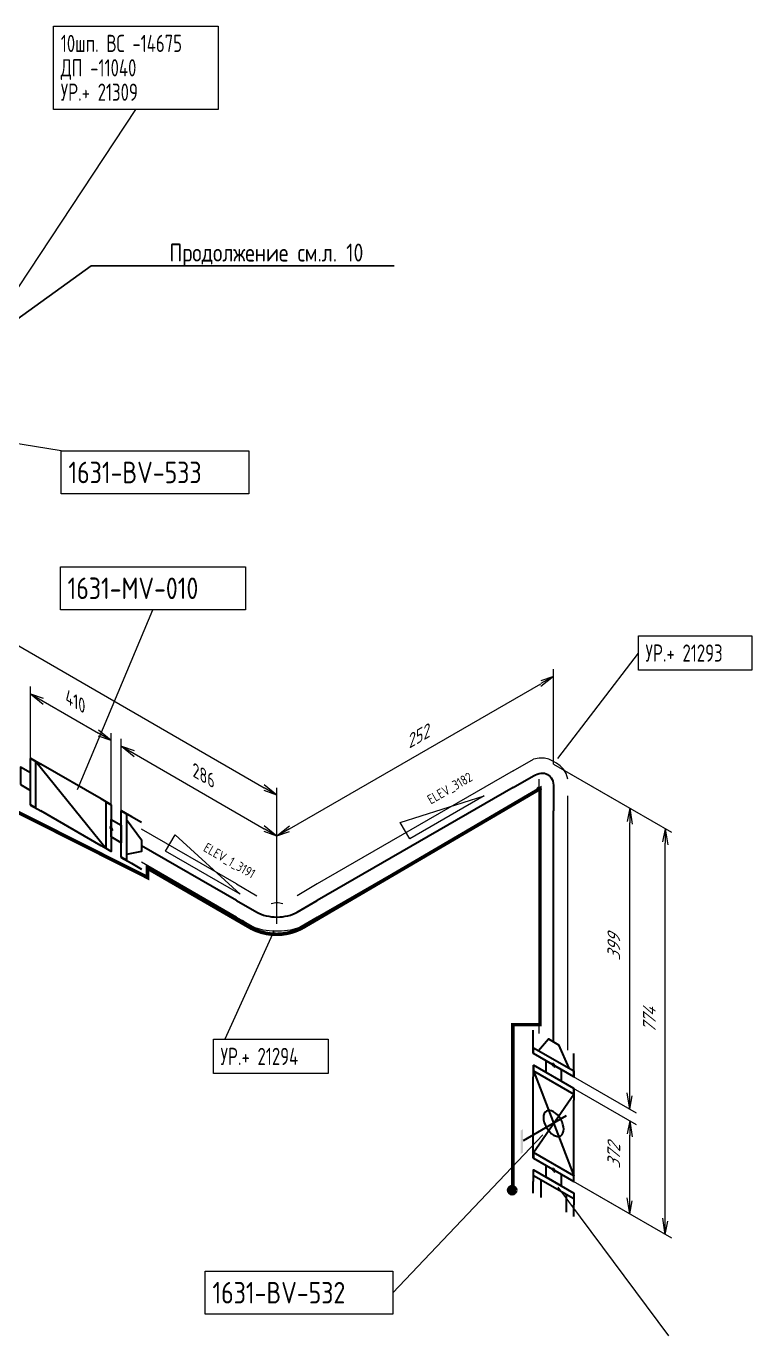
# Model space of a CAD drawing. Header units: millimetres. Extents: x 10051 to 26505, y 4675 to 5194.
# Drawn here: x 14214.7 to 14315.9, y 4829.5 to 5012.1 of the extents above; entities that cross this region are included whole.
import ezdxf
from ezdxf import colors
from ezdxf.entities.mleader import LeaderData, LeaderLine
from ezdxf.enums import TextEntityAlignment as Align
from ezdxf.math import Vec2, Vec3

# ---------------------------------------------------------------- set-up
doc = ezdxf.new("R2010")
doc.units = ezdxf.units.MM
doc.layers.get('0').update_dxf_attribs({"lineweight": 15})
for name, color, linetype, lineweight in [('--TEXT--', 150, 'Continuous', 25), ('_НС', 1, 'Continuous', 30), ('подложка', 252, 'Continuous', 9), ('Построение', 7, 'Continuous', 30), ('СН', 1, 'Continuous', 50)]:
    doc.layers.add(name, color=color, linetype=linetype, lineweight=lineweight)
doc.styles.add('GOST_2.304', font='CS_Gost2304.shx', dxfattribs={"height": 2.5})
doc.styles.add('Style-CS_Gost2304', font='CS_Gost2304.shx')

# ---------------------------------------------------------------- blocks, each defined once
blk = doc.blocks.new('TerminatorOpen_0.4')
at = {"color": 0, "linetype": 'ByBlock', "lineweight": -2}
for q in [(-1, 0.2), (-1, 0), (-1, -0.2)]:
    blk.add_line((0, 0), q, dxfattribs=at)
blk = doc.blocks.new('*U5')
at = {"layer": 'СН'}
blk.add_hatch(color=256, dxfattribs=at).paths.add_polyline_path([(0.5, 0, 1), (-0.5, 0, 1)])
blk.add_circle((0, 0), 0.5, dxfattribs=at)
blk = doc.blocks.new('_DotSmall')
at = {"color": 0, "linetype": 'ByBlock', "const_width": 0.5}
blk.add_lwpolyline([(-0.0625, 0, 1), (0.0625, 0, 1)], format="xyb", close=True, dxfattribs=at)

msp = doc.modelspace()

# ---------------------------------------------------------------- hatches: boundary and pattern name
at = {"layer": 'подложка', "extrusion": (0.707107, -0.408248, 0.57735)}
h = msp.add_hatch(color=256, dxfattribs=at)
edge = h.paths.add_edge_path()
edge.add_arc((11389.96, -5554.3), 1, -45, 315)
at = {"layer": 'подложка', "extrusion": (-0.707107, -0.408248, 0.57735)}
h = msp.add_hatch(color=256, dxfattribs=at)
edge = h.paths.add_edge_path()
edge.add_arc((2898.27, 8722.69), 1, -45, 315)
h = msp.add_hatch(color=256, dxfattribs=at)
edge = h.paths.add_edge_path()
edge.add_arc((2887.03, 8722.69), 1, 45, 405)
at = {"layer": 'подложка', "extrusion": (0.707107, -0.408248, 0.57735)}
h = msp.add_hatch(color=256, dxfattribs=at)
edge = h.paths.add_edge_path()
edge.add_arc((11362.66, -5526.99), 1, -45, 315)
at = {"layer": 'Построение', "ltscale": 0.3, "extrusion": (-0.707107, -0.408248, 0.57735)}
h = msp.add_hatch(color=256, dxfattribs=at)
edge = h.paths.add_edge_path()
edge.add_arc((2863.94, 8699.6), 1.99, 45, 405)
h = msp.add_hatch(color=256, dxfattribs=at)
edge = h.paths.add_edge_path()
edge.add_arc((2873.77, 8709.44), 1, 45, 405)
h = msp.add_hatch(color=256, dxfattribs=at)
edge = h.paths.add_edge_path()
edge.add_arc((2926.16, 8694.79), 1, -45, 315)

# ---------------------------------------------------------------- linework, layer by layer
at = {"layer": '_НС', "linetype": 'Continuous', "lineweight": 30, "const_width": 0.5}
msp.add_lwpolyline([(14197.67, 4914.7), (14208.79, 4908.25), (14208.79, 4904.9), (14231.65, 4893.38), (14231.65, 4894.68), (14245.47, 4886.68, 0.273375), (14253.23, 4886.37), (14286.34, 4905.77), (14286.34, 4872.87), (14282.57, 4872.87), (14282.57, 4849.41)], format="xyb", dxfattribs=at)
at = {"layer": 'подложка'}
for p, q in [((14205.58, 4963.41, 129.06), (14230.03, 5000.46, 129.06)), ((14205.58, 4963.41, 129.06), (14230.03, 5000.46, 129.06)), ((14197.36, 4956.54, 137.09), (14219.63, 4952.89, 137.09)), ((14197.36, 4956.54, 137.09), (14219.63, 4952.89, 137.09)), ((14221.88, 4905.63, 212.61), (14232.4, 4930.7, 212.61)), ((14221.88, 4905.63, 212.61), (14232.4, 4930.7, 212.61)), ((14288.84, 4909.97, 204.58), (14300.05, 4924.67, 204.58)), ((14288.84, 4909.97, 204.58), (14300.05, 4924.67, 204.58)), ((14249.28, 4886.01, 236.05), (14242.43, 4870.83, 236.05)), ((14249.28, 4886.01, 236.05), (14242.43, 4870.83, 236.05)), ((14286.73, 4857.53, 169.18), (14265.85, 4835.5, 169.18)), ((14286.73, 4857.53, 169.18), (14265.85, 4835.5, 169.18)), ((14288.83, 4850.2, 163.45), (14304.25, 4829.49, 163.45)), ((14288.83, 4850.2, 163.45), (14304.25, 4829.49, 163.45))]:
    msp.add_line(p, q, dxfattribs=at)
at = {"layer": 'подложка', "extrusion": (-0.707107, -0.408248, 0.57735)}
for p, q in [((14157.99, 4957.83, 173.88), (14247.92, 4905.9, 247.31)), ((14215.36, 4906.74, 208.02), (14215.36, 4920.01, 217.41)), ((14217.13, 4917.97, 218.13), (14224.83, 4913.52, 224.42)), ((14226.6, 4900.25, 217.2), (14226.6, 4913.52, 226.58)), ((14228, 4899.44, 218.35), (14228, 4912.71, 227.73)), ((14229.77, 4910.67, 228.45), (14247.92, 4900.19, 243.27)), ((14288.23, 4909.17, 204.58), (14299.72, 4902.54, 213.97)), ((14288.23, 4909.17, 204.58), (14304.67, 4899.68, 218.01)), ((14249.69, 4886.92, 236.05), (14249.69, 4905.9, 249.48)), ((14249.69, 4886.92, 236.05), (14249.69, 4900.19, 245.44)), ((14298.84, 4863.14, 185.02), (14298.84, 4901.01, 211.8)), ((14303.79, 4845.68, 178.74), (14303.79, 4898.15, 215.84)), ((14288.23, 4867.23, 174.92), (14299.72, 4860.59, 184.3)), ((14288.23, 4865.6, 173.77), (14299.72, 4858.97, 183.16)), ((14298.84, 4848.54, 174.7), (14298.84, 4857.44, 180.99)), ((14288.23, 4852.62, 164.6), (14299.72, 4845.99, 173.98)), ((14288.23, 4852.62, 164.6), (14304.67, 4843.13, 178.02))]:
    msp.add_line(p, q, dxfattribs=at)
at = {"layer": 'подложка', "extrusion": (0.707107, -0.408248, 0.57735)}
for p, q in [((14288.23, 4909.17, 204.58), (14288.23, 4922.44, 213.97)), ((14251.45, 4900.19, 243.27), (14286.46, 4920.4, 214.69)), ((14286.22, 4910.04, 207.65), (14285.42, 4909.86, 208.51)), ((14286.95, 4910.02, 206.76), (14286.22, 4910.04, 207.65)), ((14287.58, 4909.87, 205.87), (14286.95, 4910.02, 206.76)), ((14288.14, 4909.62, 205.01), (14287.58, 4909.87, 205.87)), ((14288.66, 4909.32, 204.16), (14288.14, 4909.62, 205.01)), ((14289.16, 4908.96, 203.29), (14288.66, 4909.32, 204.16)), ((14289.61, 4908.49, 202.41), (14289.16, 4908.96, 203.29)), ((14289.98, 4907.87, 201.52), (14289.61, 4908.49, 202.41)), ((14290.23, 4907.08, 200.66), (14289.98, 4907.87, 201.52)), ((14286.07, 4905.99, 204.97), (14285.42, 4905.24, 205.24)), ((14286.55, 4905.71, 204.19), (14286.07, 4905.99, 204.97)), ((14286.23, 4904.77, 203.92), (14286.55, 4905.71, 204.19)), ((14249.69, 4886.92, 236.05), (14249.69, 4900.19, 245.44))]:
    msp.add_line(p, q, dxfattribs=at)
at = {"layer": 'подложка', "extrusion": (-5.55112e-17, 0.816497, 0.57735)}
for p, q in [((14282.61, 4908.24, 210.8), (14285.42, 4909.86, 208.51)), ((14282.61, 4908.24, 210.8), (14255.31, 4892.48, 233.1)), ((14282.61, 4903.62, 207.54), (14285.42, 4905.24, 205.24)), ((14282.61, 4903.62, 207.54), (14255.31, 4887.86, 229.83)), ((14244.07, 4892.48, 233.1), (14230.81, 4900.13, 222.28)), ((14244.07, 4887.86, 229.83), (14230.81, 4895.51, 219.01)), ((14244.07, 4892.48, 233.1), (14246.88, 4890.85, 235.39)), ((14255.31, 4892.48, 233.1), (14252.5, 4890.85, 235.39)), ((14249.53, 4889.84, 231.93), (14248.88, 4889.7, 232.13)), ((14249.84, 4889.84, 231.93), (14249.53, 4889.84, 231.93)), ((14250.5, 4889.7, 232.13), (14249.84, 4889.84, 231.93)), ((14244.07, 4887.86, 229.83), (14246.88, 4886.23, 232.13)), ((14245.65, 4886.84, 236.17), (14244.88, 4887.39, 235.39)), ((14255.31, 4887.86, 229.83), (14252.5, 4886.23, 232.13)), ((14254.5, 4887.39, 235.39), (14253.72, 4886.84, 236.17)), ((14246.63, 4886.38, 236.81), (14245.65, 4886.84, 236.17)), ((14247.78, 4886.06, 237.27), (14246.63, 4886.38, 236.81)), ((14249.04, 4885.89, 237.51), (14247.78, 4886.06, 237.27)), ((14250.33, 4885.89, 237.51), (14249.04, 4885.89, 237.51)), ((14251.59, 4886.06, 237.27), (14250.33, 4885.89, 237.51)), ((14252.74, 4886.38, 236.81), (14251.59, 4886.06, 237.27)), ((14253.72, 4886.84, 236.17), (14252.74, 4886.38, 236.81))]:
    msp.add_line(p, q, dxfattribs=at)
at = {"layer": 'подложка', "extrusion": (0.707107, 0.408248, -0.57735)}
for p, q in [((14286.23, 4903.84, 198.36), (14286.23, 4907.08, 200.66)), ((14286.23, 4871.62, 175.58), (14286.23, 4903.84, 198.36)), ((14290.23, 4901.53, 201.63), (14290.23, 4904.77, 203.92)), ((14290.23, 4869.32, 178.85), (14290.23, 4901.53, 201.63))]:
    msp.add_line(p, q, dxfattribs=at)
at = {"layer": 'подложка', "flags": 128}
for points, elevation in [([(14278.58, 4904.75), (14268.18, 4898.75), (14266.85, 4901.06), (14278.58, 4904.75)], 216.3), ([(14244.54, 4891.04), (14234.15, 4897.04), (14235.49, 4899.35), (14244.54, 4891.04)], 227.2)]:
    msp.add_lwpolyline(points, dxfattribs=dict(at, elevation=elevation))
at = {"layer": 'подложка'}
for points in [[(14218.56, 5012.06, 129.06), (14241.5, 5012.06, 129.06), (14241.5, 5000.46, 129.06), (14218.56, 5000.46, 129.06)], [(14219.63, 4952.85), (14245.78, 4952.85), (14245.78, 4946.85), (14219.63, 4946.85)], [(14219.51, 4936.7, 212.61), (14245.29, 4936.7, 212.61), (14245.29, 4930.7, 212.61), (14219.51, 4930.7, 212.61)], [(14300.05, 4927.07, 204.58), (14315.86, 4927.07, 204.58), (14315.86, 4922.27, 204.58), (14300.05, 4922.27, 204.58)], [(14240.83, 4870.84), (14256.84, 4870.84), (14256.84, 4866.04), (14240.83, 4866.04)], [(14239.7, 4838.5, 169.18), (14265.85, 4838.5, 169.18), (14265.85, 4832.5, 169.18), (14239.7, 4832.5, 169.18)]]:
    msp.add_3dface(points, dxfattribs=at)
at = {"layer": 'Построение', "ltscale": 0.3, "extrusion": (-5.55112e-17, 0.816497, 0.57735)}
for points, elevation in [([(-14215.36, -2663.06), (-14216.77, -2661.64)], 4130.44), ([(-14225.18, -2653.23), (-14216.77, -2661.64)], 4130.44), ([(-14282.61, -2661.65), (-14255.31, -2634.35)], 4126.44), ([(-14226.6, -2651.82), (-14225.18, -2653.23)], 4130.44), ([(-14215.36, -2663.06), (-14216.77, -2661.64)], 4122.44), ([(-14225.18, -2653.23), (-14216.77, -2661.64)], 4122.44), ([(-14228, -2650.41), (-14229.42, -2649)], 4130.44), ([(-14229.42, -2649), (-14230.81, -2647.6)], 4130.44), ([(-14226.6, -2651.82), (-14225.18, -2653.23)], 4122.44), ([(-14244.07, -2634.35), (-14230.81, -2647.6)], 4126.44), ([(-14228, -2650.41), (-14229.42, -2649)], 4122.44), ([(-14229.42, -2649), (-14230.81, -2647.6)], 4122.44)]:
    msp.add_lwpolyline(points, dxfattribs=dict(at, elevation=elevation))
at = {"layer": 'Построение', "ltscale": 0.3, "extrusion": (-0.707107, -0.408248, 0.57735)}
for points, elevation in [([(2856.21, 8697.5), (2871.66, 8701.71)], -11934.84), ([(2869.56, 8704.87), (2869.56, 8705.58)], -11934.84), ([(2928.97, 8692.34), (2928.97, 8691.63)], -11989.35), ([(2941.62, 8679.69), (2941.62, 8678.99)], -11989.35), ([(2941.97, 8675.48), (2944.08, 8673.37)], -11989.35), ([(2945.48, 8678.99), (2947.59, 8676.88)], -11989.35)]:
    msp.add_lwpolyline(points, dxfattribs=dict(at, elevation=elevation))
at = {"layer": 'Построение', "ltscale": 0.3, "extrusion": (-0.707107, 0.408248, -0.57735), "elevation": -8217.26}
msp.add_lwpolyline([(-11389.96, -5554.3), (-11392.77, -5557.11, 0.414227), (-11392.77, -5562.73), (-11389.96, -5565.54)], format="xyb", dxfattribs=at)
at = {"layer": 'Построение', "ltscale": 0.3, "extrusion": (-1, 0, 0), "elevation": -14288.23}
msp.add_lwpolyline([(-4870.47, 177.22), (-4902.68, 199.99)], dxfattribs=at)
at = {"layer": 'Построение', "ltscale": 0.3}
for points, elevation in [([(14226.42, 4900.56), (14226.77, 4899.95)], 217.2), ([(14288.05, 4867.53), (14288.41, 4866.92)], 174.92), ([(14288.05, 4852.93), (14288.41, 4852.32)], 164.6)]:
    msp.add_lwpolyline(points, dxfattribs=dict(at, elevation=elevation))
at = {"layer": 'Построение', "ltscale": 0.3, "extrusion": (0.707107, 0.408248, -0.57735)}
for points, elevation in [([(-2869.56, 8709.44), (-2873.07, 8710.14), (-2874.47, 8708.74), (-2873.77, 8705.22)], 11934.84), ([(-2924.73, 8690.57), (-2923.34, 8691.97)], 11989.35), ([(-2926.15, 8689.16), (-2924.73, 8690.57)], 11989.35), ([(-2926.16, 8690.58), (-2925.46, 8694.09), (-2926.87, 8695.5), (-2930.38, 8694.79)], 11989.35), ([(-2930.39, 8696.23), (-2928.99, 8697.62)], 11989.35), ([(-2927.55, 8687.75), (-2928.97, 8686.34)], 11989.35), ([(-2937.38, 8677.93), (-2928.97, 8686.34)], 11989.35), ([(-2928.27, 8687.07), (-2943.73, 8682.85)], 11989.35), ([(-2931.8, 8694.81), (-2930.39, 8696.23)], 11989.35), ([(-2933.21, 8693.41), (-2934.62, 8691.99)], 11989.35), ([(-2938.11, 8677.23), (-2933.89, 8692.69)], 11989.35), ([(-2943.03, 8683.58), (-2934.62, 8691.99)], 11989.35), ([(-2938.79, 8676.51), (-2937.38, 8677.93)], 11989.35), ([(-2940.2, 8675.11), (-2941.61, 8673.69)], 11989.35), ([(-2941.61, 8673.69), (-2941.59, 8673.71)], 11989.35), ([(-2943.01, 8672.3), (-2941.59, 8673.71)], 11989.35), ([(-2944.45, 8682.17), (-2943.03, 8683.58)], 11989.35), ([(-2945.85, 8680.76), (-2947.27, 8679.35)], 11989.35), ([(-2947.27, 8679.35), (-2947.25, 8679.37)], 11989.35), ([(-2948.66, 8677.95), (-2947.25, 8679.37)], 11989.35)]:
    msp.add_lwpolyline(points, dxfattribs=dict(at, elevation=elevation))
at = {"layer": 'Построение', "ltscale": 0.3, "extrusion": (-5.55112e-17, 0.816497, 0.57735), "elevation": 4126.44}
msp.add_lwpolyline([(-14244.07, -2634.35), (-14246.88, -2631.54, 0.414227), (-14252.5, -2631.54), (-14255.31, -2634.35)], format="xyb", dxfattribs=at)
at = {"layer": 'Построение', "ltscale": 0.3, "extrusion": (-0.707107, 0.408248, -0.57735), "elevation": -8217.26}
msp.add_lwpolyline([(-11354, -5605.04), (-11347.99, -5599.03)], dxfattribs=at)
at = {"layer": 'Построение', "ltscale": 0.3, "extrusion": (0.707107, 0.408248, -0.57735)}
msp.add_circle((-2936, 8684.96, 11989.35), 1.99, dxfattribs=at)
at = {"layer": 'Построение', "ltscale": 0.3, "extrusion": (-0.707107, 0.408248, -0.57735)}
msp.add_point((14289.34, 4859.79, 168.3), dxfattribs=at)
at = {"layer": 'Построение', "ltscale": 0.3, "extrusion": (0.707107, -0.408248, 0.57735)}
msp.add_solid([(11349.05, -5597.26, 8217.26), (11346.22, -5600.09, 8217.26), (11349.4, -5597.61, 8217.26), (11346.57, -5600.44, 8217.26)], dxfattribs=at)
at = {"layer": 'Построение', "ltscale": 0.3}
for points in [[(14215.36, 4909.99, 210.32), (14216.06, 4909.58, 210.89), (14216.06, 4903.09, 206.3), (14215.36, 4903.5, 205.73)], [(14213.95, 4906.34, 206.02), (14215.36, 4905.52, 207.16), (14215.36, 4907.96, 208.88), (14213.95, 4908.77, 207.74)], [(14225.9, 4903.9, 218.92), (14226.6, 4903.5, 219.5), (14226.6, 4897.01, 214.91), (14225.9, 4897.41, 214.33)], [(14228, 4902.69, 220.64), (14228.71, 4902.28, 221.22), (14228.71, 4895.79, 216.63), (14228, 4896.2, 216.05)], [(14228, 4898.22, 217.49), (14226.6, 4899.03, 216.34), (14226.6, 4901.47, 218.06), (14228, 4900.66, 219.21)], [(14285.42, 4868.85, 172.63), (14285.42, 4869.66, 173.2), (14291.04, 4866.41, 177.79), (14291.04, 4865.6, 177.22)], [(14289.28, 4866.62, 175.78), (14289.28, 4864.99, 174.63), (14287.18, 4866.21, 172.91), (14287.18, 4867.83, 174.06)], [(14285.42, 4867.23, 171.48), (14285.42, 4866.41, 170.91), (14291.04, 4863.17, 175.49), (14291.04, 4863.98, 176.07)], [(14285.42, 4855.06, 162.88), (14285.42, 4854.25, 162.3), (14291.04, 4851, 166.89), (14291.04, 4851.81, 167.46)], [(14289.28, 4852.02, 165.46), (14289.28, 4850.39, 164.31), (14287.18, 4851.61, 162.59), (14287.18, 4853.23, 163.74)], [(14291.04, 4848.57, 165.17), (14285.42, 4851.81, 160.58), (14285.42, 4852.62, 161.15), (14291.04, 4849.38, 165.74)]]:
    msp.add_3dface(points, dxfattribs=at)

# ---------------------------------------------------------------- block references
at = {"layer": 'подложка', "extrusion": (0.707107, -0.408248, 0.57735), "xscale": 2.5, "yscale": 2.5, "zscale": 2.5}
for p, rotation in [((11406.19, -5549.31, 8217.26), 314.9999999999999), ((11367.65, -5510.77, 8217.26), 134.9999999999999)]:
    msp.add_blockref('TerminatorOpen_0.4', p, dxfattribs=dict(at, rotation=rotation))
at = {"layer": 'подложка', "extrusion": (-0.707107, -0.408248, 0.57735)}
for p, xscale, yscale, zscale, rotation in [((2847.71, 8704.59, -11934.84), 2.500000000000003, 2.500000000000003, 2.500000000000003, 225.0000000000001), ((2858.95, 8715.83, -11934.84), 2.500000000000003, 2.500000000000003, 2.500000000000003, 45.00000000000011), ((2860.35, 8717.24, -11934.84), 2.500000000000003, 2.500000000000003, 2.500000000000003, 225.0000000000001), ((2877.09, 8743.87, -11934.84), 2.500000000000003, 2.500000000000003, 2.500000000000003, 45.00000000000011), ((2903.25, 8738.92, -11989.35), 2.500000000000002, 2.500000000000002, 2.500000000000002, 135), ((2882.04, 8738.92, -11934.84), 2.500000000000003, 2.500000000000003, 2.500000000000003, 45.00000000000011), ((2908.2, 8743.87, -11989.35), 2.500000000000002, 2.500000000000002, 2.500000000000002, 135), ((2939.58, 8702.59, -11989.35), 2.500000000000002, 2.500000000000002, 2.500000000000002, 315.0000000000001), ((2940.99, 8701.19, -11989.35), 2.500000000000002, 2.500000000000002, 2.500000000000002, 135), ((2952.23, 8689.95, -11989.35), 2.500000000000002, 2.500000000000002, 2.500000000000002, 315.0000000000001), ((2957.18, 8694.9, -11989.35), 2.500000000000002, 2.500000000000002, 2.500000000000002, 315.0000000000001)]:
    msp.add_blockref('TerminatorOpen_0.4', p, dxfattribs=dict(at, xscale=xscale, yscale=yscale, zscale=zscale, rotation=rotation))
at = {"layer": 'СН'}
msp.add_blockref('*U5', (14282.47, 4849.79), dxfattribs=at)

# ---------------------------------------------------------------- texts
at = {"layer": 'подложка', "style": 'Style-CS_Gost2304', "width": 0.875}
for s, p in [('10шп. ВС -14675', (14219.56, 5009.66, 129.06)), ('ДП -11040', (14219.56, 5006.26, 129.06)), ('УР.+ 21309', (14219.56, 5002.86, 129.06)), ('УР.+ 21293', (14301.05, 4924.67, 204.58)), ('УР.+ 21294', (14241.83, 4868.44))]:
    msp.add_text(s, height=2.4, rotation=360, dxfattribs=at).set_placement(p, align=Align.MIDDLE_LEFT)
at = {"layer": 'подложка', "style": 'Style-CS_Gost2304'}
for s, p in [('1631-BV-533', (14220.63, 4949.85)), ('1631-MV-010', (14220.51, 4933.7, 212.61)), ('1631-BV-532', (14240.7, 4835.5, 169.18))]:
    msp.add_text(s, height=3, rotation=360, dxfattribs=at).set_placement(p, align=Align.MIDDLE_LEFT)
at = {"layer": 'подложка', "extrusion": (-0.707107, -0.408248, 0.57735), "char_height": 2.5, "attachment_point": 5, "style": 'GOST_2.304'}
for s, insert, text_direction in [('\\A1;410', (14221.6, 4917.94, 223.58), (0.707107, -0.408248, 0.57735)), ('\\A1;286', (14239.46, 4907.62, 238.17), (0.707107, -0.408248, 0.57735)), ('\\A1;399', (14296.63, 4884.07, 197.11), (0, 0.816497, 0.57735)), ('\\A1;774', (14301.58, 4873.91, 195.99), (0, 0.816497, 0.57735)), ('\\A1;372', (14296.63, 4854.98, 176.55), (0, 0.816497, 0.57735))]:
    msp.add_mtext(s, dxfattribs=dict(at, insert=insert, text_direction=text_direction))
at = {"layer": 'подложка', "extrusion": (0.707107, -0.408248, 0.57735), "insert": (14269.58, 4913.2, 230.28), "char_height": 2.5, "attachment_point": 5, "text_direction": (0.707107, 0.408248, -0.57735), "style": 'GOST_2.304'}
msp.add_mtext('\\A1;252', dxfattribs=at)
at = {"layer": 'подложка', "style": 'Style-CS_Gost2304'}
for tag, rotation, p in [('ELEV_3182', 30, (14273.77, 4905.83, 216.3)), ('ELEV_1_3191', 330, (14243.07, 4895.74, 227.2))]:
    msp.add_attdef(tag, text='0.3%', height=1.333, rotation=rotation, dxfattribs=at).set_placement(p, align=Align.MIDDLE_CENTER)

# ---------------------------------------------------------------- leaders
at = {"layer": '--TEXT--'}
ml = msp.add_multileader_mtext('Standard', dxfattribs=at)
ml.set_content('{\\C0;Продолжение см.л. 10}', color=256, style='GOST_2.304')
ml.set_leader_properties()
ml.set_arrow_properties(name='DOTSMALL')
ml.build(insert=Vec2(0, 0))
ml.multileader.update_dxf_attribs({"text_left_attachment_type": 6, "text_right_attachment_type": 6, "dogleg_length": 0.36, "arrow_head_size": 2.5})
ctx = ml.context
ctx.base_point, ctx.char_height, ctx.arrow_head_size, ctx.plane_origin = Vec3(14226.85, 4978.63), 2.5, 2.5, Vec3(14292.44, 4997.14)
ctx.left_attachment, ctx.right_attachment, ctx.text_align_type = 6, 6, 2
notes = []
notes.append((ctx, [(1, (1, 1, 0), (14223.79, 4978.63), (1, 0), 3.06, [(0, [(14211.75, 4969.97)], 0, [])])]))
ctx.mtext.insert, ctx.mtext.defined_height, ctx.mtext.alignment, ctx.mtext.flow_direction = Vec3(14261.73, 4981.75), 0.0309, 3, 5
for ctx, leaders in notes:
    for number, flags, end, landing, length, lines in leaders:
        leader = LeaderData()
        leader.index, (leader.has_last_leader_line, leader.has_dogleg_vector, leader.attachment_direction) = number, flags
        leader.last_leader_point, leader.dogleg_vector, leader.dogleg_length = Vec3(end), Vec3(landing), length
        for number, points, colour, breaks in lines:
            line = LeaderLine()
            line.index, line.vertices, line.color, line.breaks = number, Vec3.list(points), colors.encode_raw_color(colour), breaks
            leader.lines.append(line)
        ctx.leaders.append(leader)

doc.saveas('drawing.dxf')
